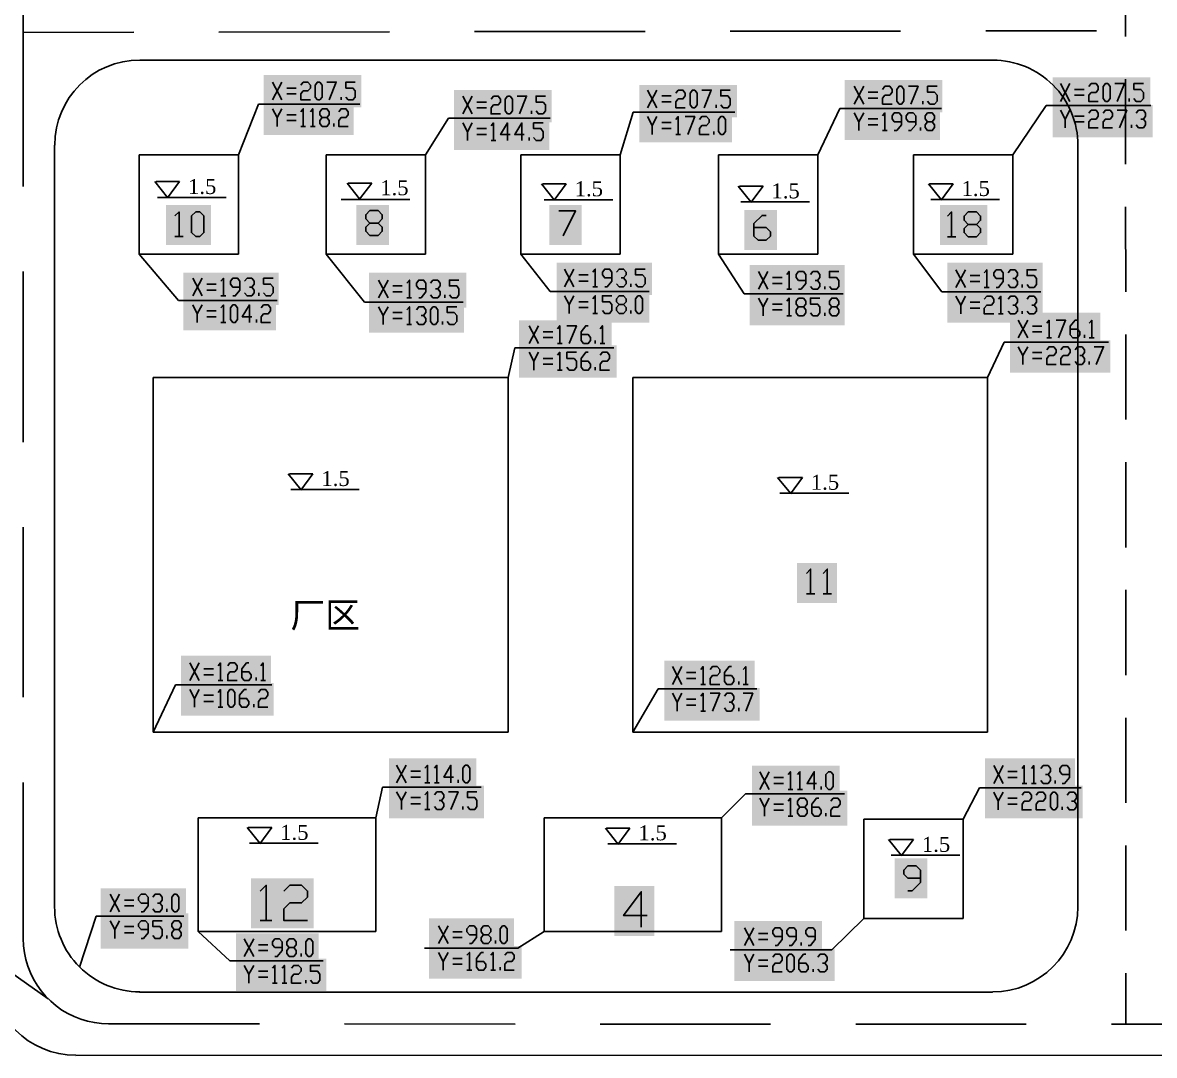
# Model space of a CAD drawing. Header units: inches. Extents: x 0 to 841, y 0 to 594.
# Drawn here: x 87.8 to 247.2, y 80.5 to 226.1 of the extents above; entities that cross this region are included whole.
import ezdxf

# ---------------------------------------------------------------- set-up
doc = ezdxf.new("R2010")
doc.units = ezdxf.units.IN
doc.header["$MEASUREMENT"] = 0
doc.layers.add('PDF_几何图形', color=7, linetype='Continuous')
doc.layers.add('PDF_文字', color=7, linetype='Continuous')
doc.layers.add('PDF_实体填充', color=7, linetype='Continuous', true_color=0xffffff)
doc.styles.add('PDF SimSun', font='')
doc.styles.add('PDF Times New Roman', font='times.ttf')
doc.styles.get('PDF SimSun').set_extended_font_data('SimSun')

msp = doc.modelspace()

# ---------------------------------------------------------------- hatches: boundary and pattern name
at = {"layer": 'PDF_实体填充', "transparency": 33554559}
for points in [[(121.71, 214.14), (135.47, 214.14), (135.47, 218.72), (121.71, 218.72)], [(174.62, 212.72), (188.38, 212.72), (188.38, 217.31), (174.62, 217.31)], [(203.55, 213.43), (217.31, 213.43), (217.31, 218.02), (203.55, 218.02)], [(232.83, 213.78), (246.59, 213.78), (246.59, 218.37), (232.83, 218.37)], [(148.52, 212.02), (162.28, 212.02), (162.28, 216.61), (148.52, 216.61)], [(121.71, 210.26), (134.41, 210.26), (134.41, 214.84), (121.71, 214.84)], [(174.62, 209.2), (187.68, 209.2), (187.68, 213.78), (174.62, 213.78)], [(203.55, 209.55), (216.96, 209.55), (216.96, 214.14), (203.55, 214.14)], [(232.83, 209.9), (246.94, 209.9), (246.94, 214.49), (232.83, 214.49)], [(148.52, 208.14), (161.93, 208.14), (161.93, 212.72), (148.52, 212.72)], [(107.95, 194.73), (114.3, 194.73), (114.3, 200.38), (107.95, 200.38)], [(134.76, 194.73), (139.35, 194.73), (139.35, 200.38), (134.76, 200.38)], [(161.93, 194.73), (166.51, 194.73), (166.51, 200.38), (161.93, 200.38)], [(189.44, 194.03), (194.03, 194.03), (194.03, 199.67), (189.44, 199.67)], [(216.96, 194.73), (223.66, 194.73), (223.66, 200.38), (216.96, 200.38)], [(162.98, 187.68), (176.39, 187.68), (176.39, 192.26), (162.98, 192.26)], [(190.15, 187.32), (203.55, 187.32), (203.55, 191.91), (190.15, 191.91)], [(218.02, 187.68), (231.42, 187.68), (231.42, 192.26), (218.02, 192.26)], [(110.42, 186.27), (123.83, 186.27), (123.83, 190.85), (110.42, 190.85)], [(136.53, 185.91), (150.28, 185.91), (150.28, 190.85), (136.53, 190.85)], [(162.98, 183.8), (176.04, 183.8), (176.04, 188.38), (162.98, 188.38)], [(218.02, 183.8), (231.42, 183.8), (231.42, 188.38), (218.02, 188.38)], [(110.42, 182.74), (123.47, 182.74), (123.47, 187.32), (110.42, 187.32)], [(136.53, 182.39), (149.93, 182.39), (149.93, 186.97), (136.53, 186.97)], [(190.15, 183.44), (203.55, 183.44), (203.55, 188.03), (190.15, 188.03)], [(226.84, 180.27), (239.54, 180.27), (239.54, 185.21), (226.84, 185.21)], [(157.69, 179.56), (170.74, 179.56), (170.74, 184.15), (157.69, 184.15)], [(157.69, 176.04), (171.45, 176.04), (171.45, 180.62), (157.69, 180.62)], [(226.84, 176.74), (240.95, 176.74), (240.95, 181.33), (226.84, 181.33)], [(196.85, 144.29), (202.49, 144.29), (202.49, 149.93), (196.85, 149.93)], [(110.07, 132.29), (122.77, 132.29), (122.77, 136.88), (110.07, 136.88)], [(178.15, 131.59), (190.85, 131.59), (190.85, 136.17), (178.15, 136.17)], [(110.07, 128.41), (123.12, 128.41), (123.12, 133), (110.07, 133)], [(178.15, 127.71), (191.56, 127.71), (191.56, 132.29), (178.15, 132.29)], [(139.35, 117.83), (151.69, 117.83), (151.69, 122.41), (139.35, 122.41)], [(190.5, 116.77), (202.85, 116.77), (202.85, 121.36), (190.5, 121.36)], [(223.31, 117.47), (236.01, 117.47), (236.01, 122.41), (223.31, 122.41)], [(139.35, 113.95), (152.75, 113.95), (152.75, 118.53), (139.35, 118.53)], [(223.31, 113.95), (237.07, 113.95), (237.07, 118.53), (223.31, 118.53)], [(190.5, 112.89), (203.91, 112.89), (203.91, 117.83), (190.5, 117.83)], [(210.61, 102.66), (215.19, 102.66), (215.19, 108.3), (210.61, 108.3)], [(119.94, 98.42), (128.76, 98.42), (128.76, 105.48), (119.94, 105.48)], [(98.78, 99.48), (110.77, 99.48), (110.77, 104.07), (98.78, 104.07)], [(171.1, 97.37), (176.74, 97.37), (176.74, 104.42), (171.1, 104.42)], [(98.78, 95.6), (111.12, 95.6), (111.12, 100.54), (98.78, 100.54)], [(144.99, 94.9), (156.99, 94.9), (156.99, 99.84), (144.99, 99.84)], [(188.03, 94.9), (200.38, 94.9), (200.38, 99.48), (188.03, 99.48)], [(117.83, 93.13), (129.47, 93.13), (129.47, 97.72), (117.83, 97.72)], [(144.99, 91.37), (158.04, 91.37), (158.04, 95.96), (144.99, 95.96)], [(117.83, 89.61), (130.53, 89.61), (130.53, 94.19), (117.83, 94.19)], [(188.03, 91.02), (202.14, 91.02), (202.14, 95.6), (188.03, 95.6)]]:
    msp.add_hatch(color=7, dxfattribs=at).paths.add_polyline_path(points, flags=16)

# ---------------------------------------------------------------- linework, layer by layer
at = {"layer": 'PDF_几何图形'}
for p, q in [((87.8, 246.78), (87.84, 225)), ((243.12, 236.14), (243.12, 224.13)), ((87.84, 225), (87.84, 202.99)), ((139.42, 224.79), (115.42, 224.75)), ((175.43, 224.85), (151.43, 224.81)), ((211.43, 224.9), (187.43, 224.87)), ((239.01, 224.94), (223.44, 224.92)), ((103.42, 224.73), (87.84, 224.71)), ((224.41, 220.79), (104.27, 220.79)), ((122.96, 215.2), (124.29, 217.7)), ((122.96, 217.7), (124.29, 215.2)), ((124.97, 216.85), (126.3, 216.85)), ((204.89, 214.61), (206.23, 217.11)), ((204.89, 217.11), (206.23, 214.61)), ((233.93, 214.99), (235.27, 217.49)), ((233.93, 217.49), (235.27, 214.99)), ((243.12, 218.12), (243.12, 206.12)), ((126.3, 216.03), (124.97, 216.03)), ((132.63, 215.2), (132.63, 215.6)), ((149.75, 213.21), (151.09, 215.73)), ((149.75, 215.73), (151.09, 213.21)), ((175.77, 214.08), (177.1, 216.58)), ((175.77, 216.58), (177.1, 214.08)), ((177.78, 215.75), (179.11, 215.75)), ((206.88, 216.28), (208.22, 216.28)), ((208.22, 215.43), (206.88, 215.43)), ((235.94, 216.66), (237.28, 216.66)), ((237.28, 215.84), (235.94, 215.84)), ((243.61, 214.99), (243.61, 215.41)), ((118.19, 207.45), (120.97, 214.57)), ((120.97, 214.57), (135.28, 214.57)), ((123.63, 212.7), (124.29, 213.95)), ((151.74, 214.88), (153.08, 214.88)), ((153.08, 214.06), (151.74, 214.06)), ((159.43, 213.21), (159.43, 213.64)), ((179.11, 214.91), (177.78, 214.91)), ((185.44, 214.08), (185.44, 214.5)), ((199.79, 207.45), (202.88, 213.97)), ((202.88, 213.97), (217.21, 213.97)), ((214.55, 214.61), (214.55, 215.03)), ((227.25, 207.45), (231.94, 214.38)), ((231.94, 214.38), (246.66, 214.38)), ((234.61, 212.49), (235.27, 213.74)), ((124.97, 213.11), (126.3, 213.11)), ((126.3, 212.28), (124.97, 212.28)), ((144.53, 207.45), (147.74, 212.6)), ((147.74, 212.6), (162.07, 212.6)), ((171.94, 207.45), (173.78, 213.47)), ((173.78, 213.47), (188.09, 213.47)), ((176.45, 211.58), (177.1, 212.83)), ((205.55, 212.11), (206.23, 213.36)), ((206.88, 212.53), (208.22, 212.53)), ((235.94, 212.92), (237.28, 212.92)), ((237.28, 212.09), (235.94, 212.09)), ((126.96, 211.46), (127.61, 211.46)), ((128.29, 211.46), (128.95, 211.46)), ((131.61, 211.46), (131.61, 211.86)), ((150.41, 210.71), (151.09, 211.96)), ((151.74, 211.14), (153.08, 211.14)), ((177.78, 212.01), (179.11, 212.01)), ((179.11, 211.16), (177.78, 211.16)), ((185.1, 210.33), (185.1, 210.76)), ((208.22, 211.69), (206.88, 211.69)), ((208.89, 210.86), (209.55, 210.86)), ((214.23, 210.86), (214.23, 211.29)), ((243.95, 211.24), (243.95, 211.67)), ((153.08, 210.31), (151.74, 210.31)), ((153.75, 209.47), (154.41, 209.47)), ((159.09, 209.47), (159.09, 209.89)), ((179.77, 210.33), (180.45, 210.33)), ((92.27, 208.81), (92.24, 101.47)), ((104.18, 193.46), (104.18, 207.45)), ((104.18, 207.45), (118.19, 207.45)), ((118.19, 207.45), (118.19, 193.46)), ((130.53, 193.46), (130.53, 207.45)), ((130.53, 207.45), (144.53, 207.45)), ((144.53, 207.45), (144.53, 193.46)), ((157.95, 193.46), (157.95, 207.45)), ((157.95, 207.45), (171.94, 207.45)), ((171.94, 207.45), (171.94, 193.46)), ((185.78, 193.46), (185.78, 207.45)), ((185.78, 207.45), (199.79, 207.45)), ((199.79, 207.45), (199.79, 193.46)), ((213.25, 193.46), (213.25, 207.45)), ((213.25, 207.45), (227.25, 207.45)), ((227.25, 207.45), (227.25, 193.46)), ((236.41, 208.79), (236.39, 101.47)), ((106.4, 203.67), (108.18, 201.46)), ((106.57, 203.67), (109.88, 203.67)), ((109.88, 203.67), (108.18, 201.38)), ((133.46, 203.48), (135.23, 201.27)), ((133.63, 203.48), (136.95, 203.48)), ((136.95, 203.48), (135.23, 201.19)), ((160.87, 203.35), (162.64, 201.13)), ((161.04, 203.35), (164.34, 203.35)), ((164.34, 203.35), (162.64, 201.04)), ((188.57, 203.03), (190.35, 200.83)), ((188.74, 203.03), (192.05, 203.03)), ((192.05, 203.03), (190.35, 200.74)), ((215.35, 203.37), (217.13, 201.17)), ((215.52, 203.37), (218.82, 203.37)), ((218.82, 203.37), (217.13, 201.08)), ((106.74, 201.46), (116.42, 201.46)), ((132.63, 201.15), (142.32, 201.15)), ((161.21, 201.13), (170.88, 201.13)), ((215.69, 201.17), (225.36, 201.17)), ((188.91, 200.83), (198.59, 200.83)), ((243.12, 200.13), (243.14, 188.13)), ((109.22, 195.92), (110.38, 195.92)), ((218.02, 195.9), (219.2, 195.9)), ((118.19, 193.46), (104.18, 193.46)), ((104.18, 193.46), (109.71, 186.94)), ((144.53, 193.46), (130.53, 193.46)), ((130.53, 193.46), (135.91, 186.67)), ((171.94, 193.46), (157.95, 193.46)), ((157.95, 193.46), (162.09, 188.21)), ((199.79, 193.46), (185.78, 193.46)), ((185.78, 193.46), (189.4, 187.88)), ((227.25, 193.46), (213.25, 193.46)), ((213.25, 193.46), (217.23, 188.13)), ((164.08, 188.85), (165.42, 191.35)), ((164.08, 191.35), (165.42, 188.85)), ((87.84, 190.99), (87.84, 166.98)), ((111.72, 187.56), (113.05, 190.06)), ((111.72, 190.06), (113.05, 187.56)), ((137.9, 187.3), (139.23, 189.8)), ((137.9, 189.8), (139.23, 187.3)), ((166.09, 190.52), (167.43, 190.52)), ((191.41, 188.51), (192.74, 191.01)), ((191.41, 191.01), (192.74, 188.51)), ((193.4, 190.16), (194.73, 190.16)), ((219.22, 188.76), (220.56, 191.26)), ((219.22, 191.26), (220.56, 188.76)), ((221.23, 190.44), (222.57, 190.44)), ((113.71, 189.23), (115.04, 189.23)), ((115.04, 188.38), (113.71, 188.38)), ((139.89, 188.98), (141.22, 188.98)), ((141.22, 188.13), (139.89, 188.13)), ((162.09, 188.21), (176.02, 188.21)), ((167.43, 189.67), (166.09, 189.67)), ((168.08, 188.85), (168.76, 188.85)), ((173.42, 188.85), (173.42, 189.27)), ((194.73, 189.34), (193.4, 189.34)), ((195.41, 188.51), (196.07, 188.51)), ((200.74, 188.51), (200.74, 188.91)), ((217.23, 188.13), (231.16, 188.13)), ((222.57, 189.59), (221.23, 189.59)), ((223.22, 188.76), (223.9, 188.76)), ((228.56, 188.76), (228.56, 189.19)), ((109.71, 186.94), (123.63, 186.94)), ((115.7, 187.56), (116.37, 187.56)), ((121.03, 187.56), (121.03, 187.98)), ((135.91, 186.67), (149.82, 186.67)), ((141.9, 187.3), (142.56, 187.3)), ((147.24, 187.3), (147.24, 187.73)), ((164.76, 186.35), (165.42, 187.6)), ((166.09, 186.75), (167.43, 186.75)), ((189.4, 187.88), (203.33, 187.88)), ((192.07, 186.01), (192.74, 187.26)), ((219.9, 186.27), (220.56, 187.52)), ((221.23, 186.67), (222.57, 186.67)), ((112.37, 185.06), (113.05, 186.31)), ((113.71, 185.48), (115.04, 185.48)), ((138.56, 184.81), (139.23, 186.05)), ((139.89, 185.21), (141.22, 185.21)), ((167.43, 185.93), (166.09, 185.93)), ((168.08, 185.1), (168.76, 185.1)), ((173.42, 185.1), (173.42, 185.5)), ((193.4, 186.41), (194.73, 186.41)), ((194.73, 185.59), (193.4, 185.59)), ((200.74, 184.76), (200.74, 185.17)), ((222.57, 185.84), (221.23, 185.84)), ((225.23, 185.02), (225.89, 185.02)), ((228.56, 185.02), (228.56, 185.42)), ((115.04, 184.64), (113.71, 184.64)), ((115.7, 183.81), (116.37, 183.81)), ((120.71, 183.81), (120.71, 184.23)), ((141.22, 184.38), (139.89, 184.38)), ((141.9, 183.56), (142.56, 183.56)), ((146.9, 183.56), (146.9, 183.96)), ((159.09, 180.87), (160.42, 183.37)), ((159.09, 183.37), (160.42, 180.87)), ((195.41, 184.76), (196.07, 184.76)), ((228.01, 181.65), (229.34, 184.15)), ((228.01, 184.15), (229.34, 181.65)), ((230, 183.32), (231.33, 183.32)), ((161.1, 182.52), (162.43, 182.52)), ((231.33, 182.5), (230, 182.5)), ((237.34, 181.65), (237.34, 182.08)), ((243.14, 182.14), (243.14, 170.14)), ((156.15, 176.09), (157.1, 180.23)), ((157.1, 180.23), (171.03, 180.23)), ((162.43, 181.69), (161.1, 181.69)), ((163.09, 180.87), (163.77, 180.87)), ((168.42, 180.87), (168.42, 181.27)), ((169.1, 180.87), (169.76, 180.87)), ((223.69, 176.09), (226, 181.04)), ((226, 181.04), (240.71, 181.04)), ((228.66, 179.15), (229.34, 180.4)), ((232.01, 181.65), (232.66, 181.65)), ((238, 181.65), (238.68, 181.65)), ((159.77, 178.35), (160.42, 179.62)), ((161.1, 178.77), (162.43, 178.77)), ((230, 179.58), (231.33, 179.58)), ((231.33, 178.73), (230, 178.73)), ((162.43, 177.95), (161.1, 177.95)), ((163.09, 177.1), (163.77, 177.1)), ((168.42, 177.1), (168.42, 177.52)), ((238, 177.91), (238, 178.33)), ((106.15, 126.09), (106.15, 176.09)), ((106.15, 176.09), (156.15, 176.09)), ((156.15, 176.09), (156.15, 126.09)), ((173.69, 126.09), (173.69, 176.09)), ((173.69, 176.09), (223.69, 176.09)), ((223.69, 176.09), (223.69, 126.09)), ((243.14, 164.13), (243.14, 152.12)), ((125.18, 162.5), (126.96, 160.3)), ((125.35, 162.5), (128.65, 162.5)), ((128.65, 162.5), (126.96, 160.21)), ((194.1, 161.97), (195.9, 159.77)), ((194.27, 161.97), (197.59, 161.97)), ((197.59, 161.97), (195.9, 159.68)), ((125.52, 160.3), (135.19, 160.3)), ((194.44, 159.77), (204.13, 159.77)), ((87.84, 155), (87.84, 131)), ((198.18, 145.56), (199.35, 145.56)), ((200.51, 145.56), (201.68, 145.56)), ((243.14, 146.13), (243.14, 134.13)), ((111.32, 133.35), (112.65, 135.85)), ((111.32, 135.85), (112.65, 133.35)), ((113.31, 135.02), (114.64, 135.02)), ((114.64, 134.18), (113.31, 134.18)), ((179.28, 132.82), (180.62, 135.32)), ((179.28, 135.32), (180.62, 132.82)), ((181.27, 134.49), (182.6, 134.49)), ((106.15, 126.09), (109.3, 132.74)), ((109.3, 132.74), (122.85, 132.74)), ((115.32, 133.35), (115.97, 133.35)), ((120.65, 133.35), (120.65, 133.77)), ((121.31, 133.35), (121.98, 133.35)), ((182.6, 133.67), (181.27, 133.67)), ((183.28, 132.82), (183.94, 132.82)), ((188.62, 132.82), (188.62, 133.24)), ((189.27, 132.82), (189.95, 132.82)), ((111.97, 130.85), (112.65, 132.1)), ((113.31, 131.28), (114.64, 131.28)), ((173.69, 126.09), (177.27, 132.21)), ((177.27, 132.21), (191.2, 132.21)), ((179.94, 130.32), (180.62, 131.57)), ((181.27, 130.75), (182.6, 130.75)), ((114.64, 130.43), (113.31, 130.43)), ((115.32, 129.6), (115.97, 129.6)), ((120.31, 129.6), (120.31, 130.03)), ((182.6, 129.9), (181.27, 129.9)), ((188.62, 129.07), (188.62, 129.5)), ((183.28, 129.07), (183.94, 129.07)), ((243.14, 128.12), (243.14, 116.14)), ((156.15, 126.09), (106.15, 126.09)), ((223.69, 126.09), (173.69, 126.09)), ((140.44, 118.94), (141.77, 121.43)), ((140.44, 121.43), (141.77, 118.94)), ((224.54, 118.87), (225.87, 121.37)), ((224.54, 121.37), (225.87, 118.87)), ((142.45, 120.61), (143.79, 120.61)), ((143.79, 119.76), (142.45, 119.76)), ((191.58, 118.03), (192.91, 120.52)), ((191.58, 120.52), (192.91, 118.03)), ((193.59, 119.68), (194.92, 119.68)), ((226.53, 120.54), (227.86, 120.54)), ((227.86, 119.7), (226.53, 119.7)), ((87.86, 119), (87.86, 96.99)), ((137.5, 114.02), (138.45, 118.32)), ((138.45, 118.32), (152.36, 118.32)), ((144.44, 118.94), (145.1, 118.94)), ((145.77, 118.94), (146.43, 118.94)), ((149.1, 118.94), (149.1, 119.36)), ((194.92, 118.85), (193.59, 118.85)), ((195.58, 118.03), (196.26, 118.03)), ((196.91, 118.03), (197.59, 118.03)), ((200.26, 118.03), (200.26, 118.43)), ((220.26, 113.83), (222.53, 118.26)), ((222.53, 118.26), (236.85, 118.26)), ((228.54, 118.87), (229.19, 118.87)), ((229.87, 118.87), (230.53, 118.87)), ((233.19, 118.87), (233.19, 119.3)), ((141.12, 116.44), (141.77, 117.69)), ((142.45, 116.86), (143.79, 116.86)), ((186.2, 114.02), (189.59, 117.39)), ((189.59, 117.39), (203.52, 117.39)), ((192.26, 115.53), (192.91, 116.78)), ((225.19, 116.37), (225.87, 117.62)), ((226.53, 116.8), (227.86, 116.8)), ((143.79, 116.01), (142.45, 116.01)), ((144.44, 115.19), (145.1, 115.19)), ((149.78, 115.19), (149.78, 115.61)), ((193.59, 115.93), (194.92, 115.93)), ((194.92, 115.1), (193.59, 115.1)), ((227.86, 115.95), (226.53, 115.95)), ((234.19, 115.13), (234.19, 115.55)), ((112.5, 98.02), (112.5, 114.02)), ((112.5, 114.02), (137.5, 114.02)), ((137.5, 114.02), (137.5, 98.02)), ((161.21, 98.02), (161.21, 114.02)), ((161.21, 114.02), (186.2, 114.02)), ((186.2, 114.02), (186.2, 98.02)), ((195.58, 114.26), (196.26, 114.26)), ((200.91, 114.26), (200.91, 114.68)), ((206.25, 99.84), (206.25, 113.83)), ((206.25, 113.83), (220.26, 113.83)), ((220.26, 113.83), (220.26, 99.84)), ((119.38, 112.65), (121.16, 110.43)), ((119.55, 112.65), (122.85, 112.65)), ((122.85, 112.65), (121.16, 110.34)), ((169.84, 112.56), (171.62, 110.36)), ((170.01, 112.56), (173.31, 112.56)), ((173.31, 112.56), (171.62, 110.28)), ((119.72, 110.43), (129.39, 110.43)), ((170.18, 110.36), (179.85, 110.36)), ((209.74, 110.96), (211.52, 108.75)), ((209.91, 110.96), (213.23, 110.96)), ((213.23, 110.96), (211.52, 108.67)), ((243.14, 110.13), (243.14, 98.13)), ((210.08, 108.75), (219.77, 108.75)), ((100.1, 100.75), (101.43, 103.25)), ((100.1, 103.25), (101.43, 100.75)), ((102.11, 102.43), (103.44, 102.43)), ((103.44, 101.6), (102.11, 101.6)), ((108.1, 100.75), (108.1, 101.18)), ((95.76, 92.99), (98.11, 100.14)), ((98.11, 100.14), (110.47, 100.14)), ((100.77, 98.26), (101.43, 99.5)), ((121.24, 99.53), (122.89, 99.53)), ((206.25, 99.84), (201.74, 95.42)), ((220.26, 99.84), (206.25, 99.84)), ((91.38, 88.5), (78, 97.94)), ((102.11, 98.68), (103.44, 98.68)), ((103.44, 97.83), (102.11, 97.83)), ((108.1, 97.01), (108.1, 97.43)), ((137.5, 98.02), (112.5, 98.02)), ((112.5, 98.02), (116.97, 93.85)), ((146.35, 96.29), (147.68, 98.81)), ((146.35, 98.81), (147.68, 96.29)), ((148.36, 97.96), (149.69, 97.96)), ((161.21, 98.02), (157.5, 95.67)), ((186.2, 98.02), (161.21, 98.02)), ((189.42, 96.03), (190.75, 98.53)), ((189.42, 98.53), (190.75, 96.03)), ((191.41, 97.71), (192.74, 97.71)), ((118.98, 94.47), (120.31, 96.96)), ((118.98, 96.96), (120.31, 94.47)), ((120.97, 96.14), (122.3, 96.14)), ((157.5, 95.67), (144.36, 95.67)), ((149.69, 97.13), (148.36, 97.13)), ((154.35, 96.29), (154.35, 96.71)), ((192.74, 96.88), (191.41, 96.88)), ((197.42, 96.03), (197.42, 96.46)), ((122.3, 95.31), (120.97, 95.31)), ((126.98, 94.47), (126.98, 94.89)), ((147.02, 93.79), (147.68, 95.04)), ((148.36, 94.21), (149.69, 94.21)), ((201.74, 95.42), (187.41, 95.42)), ((190.08, 93.54), (190.75, 94.78)), ((116.97, 93.85), (130.11, 93.85)), ((119.63, 91.97), (120.31, 93.22)), ((149.69, 93.39), (148.36, 93.39)), ((150.35, 92.54), (151.02, 92.54)), ((153.69, 92.54), (154.35, 92.54)), ((155.02, 92.54), (155.02, 92.96)), ((191.41, 93.96), (192.74, 93.96)), ((192.74, 93.13), (191.41, 93.13)), ((199.09, 92.29), (199.09, 92.71)), ((120.97, 92.39), (122.3, 92.39)), ((122.3, 91.55), (120.97, 91.55)), ((127.64, 90.72), (127.64, 91.14)), ((243.14, 92.14), (243.14, 84.96)), ((224.39, 89.47), (104.25, 89.47)), ((122.98, 90.72), (123.63, 90.72)), ((124.31, 90.72), (124.97, 90.72)), ((121.12, 84.98), (99.86, 84.98)), ((157.12, 84.96), (133.12, 84.98)), ((193.1, 84.96), (169.12, 84.96)), ((229.11, 84.96), (205.1, 84.96)), ((262.36, 84.94), (241.11, 84.96)), ((406.46, 80.56), (95.25, 80.54))]:
    msp.add_line(p, q, dxfattribs=at)
for points in [[(126.96, 217.28), (127.3, 217.7), (127.95, 217.7), (128.29, 217.28), (128.29, 216.85), (127.95, 216.45), (127.3, 216.45), (126.96, 216.03), (126.96, 215.2), (128.29, 215.2)], [(130.62, 217.7), (131.95, 217.7), (130.96, 215.2)], [(133.29, 215.6), (133.63, 215.2), (134.28, 215.2), (134.62, 215.6), (134.62, 216.45), (134.28, 216.85), (133.29, 216.85), (133.29, 217.7), (134.62, 217.7)], [(208.89, 216.68), (209.21, 217.11), (209.89, 217.11), (210.23, 216.68), (210.23, 216.28), (209.89, 215.86), (209.21, 215.86), (208.89, 215.43), (208.89, 214.61), (210.23, 214.61)], [(212.56, 217.11), (213.89, 217.11), (212.89, 214.61)], [(215.22, 215.03), (215.56, 214.61), (216.22, 214.61), (216.56, 215.03), (216.56, 215.86), (216.22, 216.28), (215.22, 216.28), (215.22, 217.11), (216.56, 217.11)], [(237.93, 217.09), (238.27, 217.49), (238.95, 217.49), (239.27, 217.09), (239.27, 216.66), (238.95, 216.24), (238.27, 216.24), (237.93, 215.84), (237.93, 214.99), (239.27, 214.99)], [(241.62, 217.49), (242.95, 217.49), (241.94, 214.99)], [(244.28, 215.41), (244.6, 214.99), (245.28, 214.99), (245.62, 215.41), (245.62, 216.24), (245.28, 216.66), (244.28, 216.66), (244.28, 217.49), (245.62, 217.49)], [(153.75, 215.31), (154.09, 215.73), (154.75, 215.73), (155.09, 215.31), (155.09, 214.88), (154.75, 214.48), (154.09, 214.48), (153.75, 214.06), (153.75, 213.21), (155.09, 213.21)], [(157.42, 215.73), (158.75, 215.73), (157.76, 213.21)], [(160.08, 213.64), (160.42, 213.21), (161.08, 213.21), (161.42, 213.64), (161.42, 214.48), (161.08, 214.88), (160.08, 214.88), (160.08, 215.73), (161.42, 215.73)], [(179.77, 216.15), (180.11, 216.58), (180.76, 216.58), (181.1, 216.15), (181.1, 215.75), (180.76, 215.33), (180.11, 215.33), (179.77, 214.91), (179.77, 214.08), (181.1, 214.08)], [(183.43, 216.58), (184.76, 216.58), (183.77, 214.08)], [(186.1, 214.5), (186.44, 214.08), (187.11, 214.08), (187.43, 214.5), (187.43, 215.33), (187.11, 215.75), (186.1, 215.75), (186.1, 216.58), (187.43, 216.58)], [(122.96, 213.95), (123.63, 212.7), (123.63, 211.46)], [(126.96, 213.53), (127.3, 213.95), (127.3, 211.46)], [(128.29, 213.53), (128.63, 213.95), (128.63, 211.46)], [(129.96, 211.46), (129.62, 211.86), (129.62, 212.28), (129.96, 212.7), (130.62, 212.7), (130.96, 213.11), (130.96, 213.53), (130.62, 213.95), (129.96, 213.95), (129.62, 213.53), (129.62, 213.11), (129.96, 212.7)], [(132.29, 213.53), (132.63, 213.95), (133.29, 213.95), (133.63, 213.53), (133.63, 213.11), (133.29, 212.7), (132.63, 212.7), (132.29, 212.28), (132.29, 211.46), (133.63, 211.46)], [(233.93, 213.74), (234.61, 212.49), (234.61, 211.24)], [(237.93, 213.34), (238.27, 213.74), (238.95, 213.74), (239.27, 213.34), (239.27, 212.92), (238.95, 212.49), (238.27, 212.49), (237.93, 212.09), (237.93, 211.24), (239.27, 211.24)], [(239.95, 213.34), (240.28, 213.74), (240.94, 213.74), (241.28, 213.34), (241.28, 212.92), (240.94, 212.49), (240.28, 212.49), (239.95, 212.09), (239.95, 211.24), (241.28, 211.24)], [(241.94, 213.74), (243.27, 213.74), (242.27, 211.24)], [(244.6, 213.34), (244.94, 213.74), (245.62, 213.74), (245.94, 213.34), (245.94, 212.92), (245.62, 212.49), (245.28, 212.49)], [(130.62, 212.7), (130.96, 212.28), (130.96, 211.86), (130.62, 211.46), (129.96, 211.46)], [(175.77, 212.83), (176.45, 211.58), (176.45, 210.33)], [(179.77, 212.41), (180.11, 212.83), (180.11, 210.33)], [(181.1, 212.83), (182.44, 212.83), (181.44, 210.33)], [(183.11, 212.41), (183.43, 212.83), (184.11, 212.83), (184.45, 212.41), (184.45, 212.01), (184.11, 211.58), (183.43, 211.58), (183.11, 211.16), (183.11, 210.33), (184.45, 210.33)], [(204.89, 213.36), (205.55, 212.11), (205.55, 210.86)], [(208.89, 212.94), (209.21, 213.36), (209.21, 210.86)], [(210.54, 210.86), (210.88, 210.86), (211.56, 211.69), (211.56, 212.94), (211.22, 213.36), (210.54, 213.36), (210.23, 212.94), (210.23, 212.53), (210.54, 212.11), (211.56, 212.11)], [(212.56, 210.86), (212.89, 210.86), (213.55, 211.69), (213.55, 212.94), (213.21, 213.36), (212.56, 213.36), (212.22, 212.94), (212.22, 212.53), (212.56, 212.11), (213.55, 212.11)], [(215.22, 210.86), (214.88, 211.29), (214.88, 211.69), (215.22, 212.11), (215.88, 212.11), (216.22, 212.53), (216.22, 212.94), (215.88, 213.36), (215.22, 213.36), (214.88, 212.94), (214.88, 212.53), (215.22, 212.11)], [(215.88, 212.11), (216.22, 211.69), (216.22, 211.29), (215.88, 210.86), (215.22, 210.86)], [(245.62, 212.49), (245.94, 212.09), (245.94, 211.67), (245.62, 211.24), (244.94, 211.24), (244.6, 211.67)], [(149.75, 211.96), (150.41, 210.71), (150.41, 209.47)], [(153.75, 211.56), (154.09, 211.96), (154.09, 209.47)], [(156.42, 210.31), (155.09, 210.31), (156.08, 211.96), (156.08, 209.47)], [(158.41, 210.31), (157.08, 210.31), (158.09, 211.96), (158.09, 209.47)], [(159.74, 209.89), (160.08, 209.47), (160.76, 209.47), (161.08, 209.89), (161.08, 210.71), (160.76, 211.14), (159.74, 211.14), (159.74, 211.96), (161.08, 211.96)], [(109.22, 198.84), (109.81, 199.41), (109.81, 195.92)], [(136.69, 196.09), (136.1, 196.68), (136.1, 197.27), (136.69, 197.84), (137.86, 197.84), (138.43, 198.44), (138.43, 199.01), (137.86, 199.6), (136.69, 199.6), (136.1, 199.01), (136.1, 198.44), (136.69, 197.84)], [(163.3, 199.54), (165.65, 199.54), (163.89, 196.02)], [(218.02, 198.82), (218.61, 199.41), (218.61, 195.9)], [(220.94, 195.9), (220.37, 196.49), (220.37, 197.06), (220.94, 197.65), (222.1, 197.65), (222.69, 198.23), (222.69, 198.82), (222.1, 199.41), (220.94, 199.41), (220.37, 198.82), (220.37, 198.23), (220.94, 197.65)], [(137.86, 197.84), (138.43, 197.27), (138.43, 196.68), (137.86, 196.09), (136.69, 196.09)], [(190.75, 197.19), (192.51, 197.19), (193.08, 196.6), (193.08, 196), (192.51, 195.43), (191.35, 195.43), (190.75, 196), (190.75, 197.76), (191.92, 198.92), (192.51, 198.92)], [(222.1, 197.65), (222.69, 197.06), (222.69, 196.49), (222.1, 195.9), (220.94, 195.9)], [(168.08, 190.92), (168.42, 191.35), (168.42, 188.85)], [(169.76, 188.85), (170.1, 188.85), (170.75, 189.67), (170.75, 190.92), (170.43, 191.35), (169.76, 191.35), (169.42, 190.92), (169.42, 190.52), (169.76, 190.1), (170.75, 190.1)], [(171.43, 190.92), (171.77, 191.35), (172.42, 191.35), (172.76, 190.92), (172.76, 190.52), (172.42, 190.1), (172.09, 190.1)], [(174.1, 189.27), (174.43, 188.85), (175.09, 188.85), (175.43, 189.27), (175.43, 190.1), (175.09, 190.52), (174.1, 190.52), (174.1, 191.35), (175.43, 191.35)], [(115.7, 189.63), (116.04, 190.06), (116.04, 187.56)], [(117.37, 187.56), (117.71, 187.56), (118.36, 188.38), (118.36, 189.63), (118.05, 190.06), (117.37, 190.06), (117.03, 189.63), (117.03, 189.23), (117.37, 188.81), (118.36, 188.81)], [(119.04, 189.63), (119.38, 190.06), (120.04, 190.06), (120.37, 189.63), (120.37, 189.23), (120.04, 188.81), (119.7, 188.81)], [(121.71, 187.98), (122.05, 187.56), (122.7, 187.56), (123.04, 187.98), (123.04, 188.81), (122.7, 189.23), (121.71, 189.23), (121.71, 190.06), (123.04, 190.06)], [(141.9, 189.38), (142.24, 189.8), (142.24, 187.3)], [(143.57, 187.3), (143.89, 187.3), (144.57, 188.13), (144.57, 189.38), (144.23, 189.8), (143.57, 189.8), (143.23, 189.38), (143.23, 188.98), (143.57, 188.55), (144.57, 188.55)], [(145.22, 189.38), (145.56, 189.8), (146.24, 189.8), (146.56, 189.38), (146.56, 188.98), (146.24, 188.55), (145.9, 188.55)], [(147.89, 187.73), (148.23, 187.3), (148.91, 187.3), (149.22, 187.73), (149.22, 188.55), (148.91, 188.98), (147.89, 188.98), (147.89, 189.8), (149.22, 189.8)], [(172.42, 190.1), (172.76, 189.67), (172.76, 189.27), (172.42, 188.85), (171.77, 188.85), (171.43, 189.27)], [(195.41, 190.58), (195.73, 191.01), (195.73, 188.51)], [(197.06, 188.51), (197.4, 188.51), (198.08, 189.34), (198.08, 190.58), (197.74, 191.01), (197.06, 191.01), (196.74, 190.58), (196.74, 190.16), (197.06, 189.76), (198.08, 189.76)], [(198.73, 190.58), (199.07, 191.01), (199.73, 191.01), (200.07, 190.58), (200.07, 190.16), (199.73, 189.76), (199.41, 189.76)], [(199.73, 189.76), (200.07, 189.34), (200.07, 188.91), (199.73, 188.51), (199.07, 188.51), (198.73, 188.91)], [(201.4, 188.91), (201.74, 188.51), (202.4, 188.51), (202.73, 188.91), (202.73, 189.76), (202.4, 190.16), (201.4, 190.16), (201.4, 191.01), (202.73, 191.01)], [(223.22, 190.84), (223.56, 191.26), (223.56, 188.76)], [(224.9, 188.76), (225.23, 188.76), (225.89, 189.59), (225.89, 190.84), (225.55, 191.26), (224.9, 191.26), (224.56, 190.84), (224.56, 190.44), (224.9, 190.01), (225.89, 190.01)], [(226.57, 190.84), (226.89, 191.26), (227.56, 191.26), (227.9, 190.84), (227.9, 190.44), (227.56, 190.01), (227.22, 190.01)], [(227.56, 190.01), (227.9, 189.59), (227.9, 189.19), (227.56, 188.76), (226.89, 188.76), (226.57, 189.19)], [(229.24, 189.19), (229.55, 188.76), (230.23, 188.76), (230.57, 189.19), (230.57, 190.01), (230.23, 190.44), (229.24, 190.44), (229.24, 191.26), (230.57, 191.26)], [(120.04, 188.81), (120.37, 188.38), (120.37, 187.98), (120.04, 187.56), (119.38, 187.56), (119.04, 187.98)], [(146.24, 188.55), (146.56, 188.13), (146.56, 187.73), (146.24, 187.3), (145.56, 187.3), (145.22, 187.73)], [(164.08, 187.6), (164.76, 186.35), (164.76, 185.1)], [(168.08, 187.18), (168.42, 187.6), (168.42, 185.1)], [(169.42, 185.5), (169.76, 185.1), (170.43, 185.1), (170.75, 185.5), (170.75, 186.35), (170.43, 186.75), (169.42, 186.75), (169.42, 187.6), (170.75, 187.6)], [(171.77, 185.1), (171.43, 185.5), (171.43, 185.93), (171.77, 186.35), (172.42, 186.35), (172.76, 186.75), (172.76, 187.18), (172.42, 187.6), (171.77, 187.6), (171.43, 187.18), (171.43, 186.75), (171.77, 186.35)], [(191.41, 187.26), (192.07, 186.01), (192.07, 184.76)], [(195.41, 186.84), (195.73, 187.26), (195.73, 184.76)], [(197.06, 184.76), (196.74, 185.17), (196.74, 185.59), (197.06, 186.01), (197.74, 186.01), (198.08, 186.41), (198.08, 186.84), (197.74, 187.26), (197.06, 187.26), (196.74, 186.84), (196.74, 186.41), (197.06, 186.01)], [(198.73, 185.17), (199.07, 184.76), (199.73, 184.76), (200.07, 185.17), (200.07, 186.01), (199.73, 186.41), (198.73, 186.41), (198.73, 187.26), (200.07, 187.26)], [(201.74, 184.76), (201.4, 185.17), (201.4, 185.59), (201.74, 186.01), (202.4, 186.01), (202.73, 186.41), (202.73, 186.84), (202.4, 187.26), (201.74, 187.26), (201.4, 186.84), (201.4, 186.41), (201.74, 186.01)], [(219.22, 187.52), (219.9, 186.27), (219.9, 185.02)], [(223.22, 187.09), (223.56, 187.52), (224.22, 187.52), (224.56, 187.09), (224.56, 186.67), (224.22, 186.27), (223.56, 186.27), (223.22, 185.84), (223.22, 185.02), (224.56, 185.02)], [(225.23, 187.09), (225.55, 187.52), (225.55, 185.02)], [(226.57, 187.09), (226.89, 187.52), (227.56, 187.52), (227.9, 187.09), (227.9, 186.67), (227.56, 186.27), (227.22, 186.27)], [(229.24, 187.09), (229.55, 187.52), (230.23, 187.52), (230.57, 187.09), (230.57, 186.67), (230.23, 186.27), (229.89, 186.27)], [(111.72, 186.31), (112.37, 185.06), (112.37, 183.81)], [(115.7, 185.89), (116.04, 186.31), (116.04, 183.81)], [(120.04, 184.64), (118.7, 184.64), (119.7, 186.31), (119.7, 183.81)], [(121.37, 185.89), (121.71, 186.31), (122.36, 186.31), (122.7, 185.89), (122.7, 185.48), (122.36, 185.06), (121.71, 185.06), (121.37, 184.64), (121.37, 183.81), (122.7, 183.81)], [(137.9, 186.05), (138.56, 184.81), (138.56, 183.56)], [(141.9, 185.63), (142.24, 186.05), (142.24, 183.56)], [(143.23, 185.63), (143.57, 186.05), (144.23, 186.05), (144.57, 185.63), (144.57, 185.21), (144.23, 184.81), (143.89, 184.81)], [(147.57, 183.96), (147.89, 183.56), (148.57, 183.56), (148.91, 183.96), (148.91, 184.81), (148.57, 185.21), (147.57, 185.21), (147.57, 186.05), (148.91, 186.05)], [(172.42, 186.35), (172.76, 185.93), (172.76, 185.5), (172.42, 185.1), (171.77, 185.1)], [(197.74, 186.01), (198.08, 185.59), (198.08, 185.17), (197.74, 184.76), (197.06, 184.76)], [(202.4, 186.01), (202.73, 185.59), (202.73, 185.17), (202.4, 184.76), (201.74, 184.76)], [(227.56, 186.27), (227.9, 185.84), (227.9, 185.42), (227.56, 185.02), (226.89, 185.02), (226.57, 185.42)], [(230.23, 186.27), (230.57, 185.84), (230.57, 185.42), (230.23, 185.02), (229.55, 185.02), (229.24, 185.42)], [(144.23, 184.81), (144.57, 184.38), (144.57, 183.96), (144.23, 183.56), (143.57, 183.56), (143.23, 183.96)], [(163.09, 182.94), (163.43, 183.37), (163.43, 180.87)], [(164.42, 183.37), (165.76, 183.37), (164.76, 180.87)], [(166.43, 182.12), (167.43, 182.12), (167.77, 181.69), (167.77, 181.27), (167.43, 180.87), (166.77, 180.87), (166.43, 181.27), (166.43, 182.52), (167.09, 183.37), (167.43, 183.37)], [(169.1, 182.94), (169.44, 183.37), (169.44, 180.87)], [(232.01, 183.75), (232.33, 184.15), (232.33, 181.65)], [(233.34, 184.15), (234.67, 184.15), (233.66, 181.65)], [(235.33, 182.9), (236.33, 182.9), (236.66, 182.5), (236.66, 182.08), (236.33, 181.65), (235.67, 181.65), (235.33, 182.08), (235.33, 183.32), (236.01, 184.15), (236.33, 184.15)], [(238, 183.75), (238.34, 184.15), (238.34, 181.65)], [(228.01, 180.4), (228.66, 179.15), (228.66, 177.91)], [(232.01, 179.98), (232.33, 180.4), (233, 180.4), (233.34, 179.98), (233.34, 179.58), (233, 179.15), (232.33, 179.15), (232.01, 178.73), (232.01, 177.91), (233.34, 177.91)], [(234, 179.98), (234.34, 180.4), (234.99, 180.4), (235.33, 179.98), (235.33, 179.58), (234.99, 179.15), (234.34, 179.15), (234, 178.73), (234, 177.91), (235.33, 177.91)], [(236.01, 179.98), (236.33, 180.4), (237, 180.4), (237.34, 179.98), (237.34, 179.58), (237, 179.15), (236.66, 179.15)], [(238.68, 180.4), (240.01, 180.4), (238.99, 177.91)], [(159.09, 179.62), (159.77, 178.35), (159.77, 177.1)], [(163.09, 179.2), (163.43, 179.62), (163.43, 177.1)], [(164.42, 177.52), (164.76, 177.1), (165.44, 177.1), (165.76, 177.52), (165.76, 178.35), (165.44, 178.77), (164.42, 178.77), (164.42, 179.62), (165.76, 179.62)], [(166.43, 178.35), (167.43, 178.35), (167.77, 177.95), (167.77, 177.52), (167.43, 177.1), (166.77, 177.1), (166.43, 177.52), (166.43, 178.77), (167.09, 179.62), (167.43, 179.62)], [(169.1, 179.2), (169.44, 179.62), (170.1, 179.62), (170.43, 179.2), (170.43, 178.77), (170.1, 178.35), (169.44, 178.35), (169.1, 177.95), (169.1, 177.1), (170.43, 177.1)], [(237, 179.15), (237.34, 178.73), (237.34, 178.33), (237, 177.91), (236.33, 177.91), (236.01, 178.33)], [(198.18, 148.46), (198.75, 149.06), (198.75, 145.56)], [(200.51, 148.46), (201.1, 149.06), (201.1, 145.56)], [(115.32, 135.45), (115.63, 135.85), (115.63, 133.35)], [(116.65, 135.45), (116.97, 135.85), (117.64, 135.85), (117.98, 135.45), (117.98, 135.02), (117.64, 134.6), (116.97, 134.6), (116.65, 134.18), (116.65, 133.35), (117.98, 133.35)], [(118.64, 134.6), (119.63, 134.6), (119.97, 134.18), (119.97, 133.77), (119.63, 133.35), (118.98, 133.35), (118.64, 133.77), (118.64, 135.02), (119.32, 135.85), (119.63, 135.85)], [(121.31, 135.45), (121.64, 135.85), (121.64, 133.35)], [(183.28, 134.92), (183.6, 135.32), (183.6, 132.82)], [(184.62, 134.92), (184.93, 135.32), (185.61, 135.32), (185.95, 134.92), (185.95, 134.49), (185.61, 134.07), (184.93, 134.07), (184.62, 133.67), (184.62, 132.82), (185.95, 132.82)], [(186.61, 134.07), (187.6, 134.07), (187.94, 133.67), (187.94, 133.24), (187.6, 132.82), (186.94, 132.82), (186.61, 133.24), (186.61, 134.49), (187.28, 135.32), (187.6, 135.32)], [(189.27, 134.92), (189.61, 135.32), (189.61, 132.82)], [(111.32, 132.1), (111.97, 130.85), (111.97, 129.6)], [(115.32, 131.68), (115.63, 132.1), (115.63, 129.6)], [(118.3, 130.85), (119.32, 130.85), (119.63, 130.43), (119.63, 130.03), (119.32, 129.6), (118.64, 129.6), (118.3, 130.03), (118.3, 131.28), (118.98, 132.1), (119.32, 132.1)], [(120.97, 131.68), (121.31, 132.1), (121.98, 132.1), (122.3, 131.68), (122.3, 131.28), (121.98, 130.85), (121.31, 130.85), (120.97, 130.43), (120.97, 129.6), (122.3, 129.6)], [(179.28, 131.57), (179.94, 130.32), (179.94, 129.07)], [(183.28, 131.15), (183.6, 131.57), (183.6, 129.07)], [(184.62, 131.57), (185.95, 131.57), (184.93, 129.07)], [(186.61, 131.15), (186.94, 131.57), (187.6, 131.57), (187.94, 131.15), (187.94, 130.75), (187.6, 130.32), (187.28, 130.32)], [(189.27, 131.57), (190.61, 131.57), (189.61, 129.07)], [(187.6, 130.32), (187.94, 129.9), (187.94, 129.5), (187.6, 129.07), (186.94, 129.07), (186.61, 129.5)], [(144.44, 121.01), (144.78, 121.43), (144.78, 118.94)], [(145.77, 121.01), (146.11, 121.43), (146.11, 118.94)], [(148.44, 119.76), (147.11, 119.76), (148.1, 121.43), (148.1, 118.94)], [(228.54, 120.95), (228.85, 121.37), (228.85, 118.87)], [(229.87, 120.95), (230.19, 121.37), (230.19, 118.87)], [(231.2, 120.95), (231.52, 121.37), (232.2, 121.37), (232.54, 120.95), (232.54, 120.54), (232.2, 120.12), (231.86, 120.12)], [(234.19, 118.87), (234.53, 118.87), (235.2, 119.7), (235.2, 120.95), (234.87, 121.37), (234.19, 121.37), (233.87, 120.95), (233.87, 120.54), (234.19, 120.12), (235.2, 120.12)], [(195.58, 120.1), (195.92, 120.52), (195.92, 118.03)], [(196.91, 120.1), (197.25, 120.52), (197.25, 118.03)], [(199.58, 118.85), (198.25, 118.85), (199.26, 120.52), (199.26, 118.03)], [(232.2, 120.12), (232.54, 119.7), (232.54, 119.3), (232.2, 118.87), (231.52, 118.87), (231.2, 119.3)], [(140.44, 117.69), (141.12, 116.44), (141.12, 115.19)], [(144.44, 117.26), (144.78, 117.69), (144.78, 115.19)], [(145.77, 117.26), (146.11, 117.69), (146.77, 117.69), (147.11, 117.26), (147.11, 116.86), (146.77, 116.44), (146.43, 116.44)], [(146.77, 116.44), (147.11, 116.01), (147.11, 115.61), (146.77, 115.19), (146.11, 115.19), (145.77, 115.61)], [(147.76, 117.69), (149.1, 117.69), (148.1, 115.19)], [(150.43, 115.61), (150.77, 115.19), (151.45, 115.19), (151.76, 115.61), (151.76, 116.44), (151.45, 116.86), (150.43, 116.86), (150.43, 117.69), (151.76, 117.69)], [(191.58, 116.78), (192.26, 115.53), (192.26, 114.26)], [(195.58, 116.35), (195.92, 116.78), (195.92, 114.26)], [(197.25, 114.26), (196.91, 114.68), (196.91, 115.1), (197.25, 115.53), (197.93, 115.53), (198.25, 115.93), (198.25, 116.35), (197.93, 116.78), (197.25, 116.78), (196.91, 116.35), (196.91, 115.93), (197.25, 115.53)], [(198.92, 115.53), (199.92, 115.53), (200.26, 115.1), (200.26, 114.68), (199.92, 114.26), (199.26, 114.26), (198.92, 114.68), (198.92, 115.93), (199.58, 116.78), (199.92, 116.78)], [(201.59, 116.35), (201.93, 116.78), (202.59, 116.78), (202.92, 116.35), (202.92, 115.93), (202.59, 115.53), (201.93, 115.53), (201.59, 115.1), (201.59, 114.26), (202.92, 114.26)], [(224.54, 117.62), (225.19, 116.37), (225.19, 115.13)], [(228.54, 117.2), (228.85, 117.62), (229.53, 117.62), (229.87, 117.2), (229.87, 116.8), (229.53, 116.37), (228.85, 116.37), (228.54, 115.95), (228.54, 115.13), (229.87, 115.13)], [(230.53, 117.2), (230.86, 117.62), (231.52, 117.62), (231.86, 117.2), (231.86, 116.8), (231.52, 116.37), (230.86, 116.37), (230.53, 115.95), (230.53, 115.13), (231.86, 115.13)], [(234.87, 117.2), (235.2, 117.62), (235.86, 117.62), (236.2, 117.2), (236.2, 116.8), (235.86, 116.37), (235.52, 116.37)], [(235.86, 116.37), (236.2, 115.95), (236.2, 115.55), (235.86, 115.13), (235.2, 115.13), (234.87, 115.55)], [(197.93, 115.53), (198.25, 115.1), (198.25, 114.68), (197.93, 114.26), (197.25, 114.26)], [(212.45, 103.74), (213.04, 103.74), (214.21, 104.92), (214.21, 106.66), (213.61, 107.25), (212.45, 107.25), (211.86, 106.66), (211.86, 106.09), (212.45, 105.49), (214.21, 105.49)], [(121.24, 103.7), (122.07, 104.52), (122.07, 99.53)], [(124.57, 103.7), (125.41, 104.52), (127.06, 104.52), (127.91, 103.7), (127.91, 102.85), (127.06, 102.02), (125.41, 102.02), (124.57, 101.2), (124.57, 99.53), (127.91, 99.53)], [(104.44, 100.75), (104.78, 100.75), (105.43, 101.6), (105.43, 102.85), (105.09, 103.25), (104.44, 103.25), (104.1, 102.85), (104.1, 102.43), (104.44, 102), (105.43, 102)], [(106.11, 102.85), (106.43, 103.25), (107.1, 103.25), (107.44, 102.85), (107.44, 102.43), (107.1, 102), (106.76, 102)], [(175.75, 100.25), (172.4, 100.25), (174.9, 103.59), (174.9, 98.59)], [(107.1, 102), (107.44, 101.6), (107.44, 101.18), (107.1, 100.75), (106.43, 100.75), (106.11, 101.18)], [(100.1, 99.5), (100.77, 98.26), (100.77, 97.01)], [(104.44, 97.01), (104.78, 97.01), (105.43, 97.83), (105.43, 99.1), (105.09, 99.5), (104.44, 99.5), (104.1, 99.1), (104.1, 98.68), (104.44, 98.26), (105.43, 98.26)], [(106.11, 97.43), (106.43, 97.01), (107.1, 97.01), (107.44, 97.43), (107.44, 98.26), (107.1, 98.68), (106.11, 98.68), (106.11, 99.5), (107.44, 99.5)], [(109.09, 97.01), (108.78, 97.43), (108.78, 97.83), (109.09, 98.26), (109.77, 98.26), (110.11, 98.68), (110.11, 99.1), (109.77, 99.5), (109.09, 99.5), (108.78, 99.1), (108.78, 98.68), (109.09, 98.26)], [(109.77, 98.26), (110.11, 97.83), (110.11, 97.43), (109.77, 97.01), (109.09, 97.01)], [(150.69, 96.29), (151.02, 96.29), (151.68, 97.13), (151.68, 98.38), (151.36, 98.81), (150.69, 98.81), (150.35, 98.38), (150.35, 97.96), (150.69, 97.54), (151.68, 97.54)], [(152.7, 96.29), (152.36, 96.71), (152.36, 97.13), (152.7, 97.54), (153.35, 97.54), (153.69, 97.96), (153.69, 98.38), (153.35, 98.81), (152.7, 98.81), (152.36, 98.38), (152.36, 97.96), (152.7, 97.54)], [(153.35, 97.54), (153.69, 97.13), (153.69, 96.71), (153.35, 96.29), (152.7, 96.29)], [(193.76, 96.03), (194.08, 96.03), (194.75, 96.88), (194.75, 98.13), (194.42, 98.53), (193.76, 98.53), (193.42, 98.13), (193.42, 97.71), (193.76, 97.28), (194.75, 97.28)], [(195.75, 96.03), (196.09, 96.03), (196.74, 96.88), (196.74, 98.13), (196.43, 98.53), (195.75, 98.53), (195.41, 98.13), (195.41, 97.71), (195.75, 97.28), (196.74, 97.28)], [(198.42, 96.03), (198.75, 96.03), (199.41, 96.88), (199.41, 98.13), (199.09, 98.53), (198.42, 98.53), (198.08, 98.13), (198.08, 97.71), (198.42, 97.28), (199.41, 97.28)], [(87.86, 96.99), (87.91, 95.99), (88.03, 95), (88.22, 94.04), (88.52, 93.09), (88.88, 92.16), (89.3, 91.27), (89.81, 90.42), (90.38, 89.62), (91.04, 88.86), (91.74, 88.16), (92.48, 87.5), (93.3, 86.93), (94.15, 86.42), (95.04, 86), (95.97, 85.64), (96.9, 85.34), (97.87, 85.15), (98.87, 85.03), (99.86, 84.98)], [(123.3, 94.47), (123.63, 94.47), (124.31, 95.31), (124.31, 96.56), (123.97, 96.96), (123.3, 96.96), (122.98, 96.56), (122.98, 96.14), (123.3, 95.72), (124.31, 95.72)], [(125.31, 94.47), (124.97, 94.89), (124.97, 95.31), (125.31, 95.72), (125.96, 95.72), (126.3, 96.14), (126.3, 96.56), (125.96, 96.96), (125.31, 96.96), (124.97, 96.56), (124.97, 96.14), (125.31, 95.72)], [(125.96, 95.72), (126.3, 95.31), (126.3, 94.89), (125.96, 94.47), (125.31, 94.47)], [(146.35, 95.04), (147.02, 93.79), (147.02, 92.54)], [(150.35, 94.64), (150.69, 95.04), (150.69, 92.54)], [(151.68, 93.79), (152.7, 93.79), (153.01, 93.39), (153.01, 92.96), (152.7, 92.54), (152.02, 92.54), (151.68, 92.96), (151.68, 94.21), (152.36, 95.04), (152.7, 95.04)], [(153.69, 94.64), (154.03, 95.04), (154.03, 92.54)], [(155.68, 94.64), (156.02, 95.04), (156.68, 95.04), (157.01, 94.64), (157.01, 94.21), (156.68, 93.79), (156.02, 93.79), (155.68, 93.39), (155.68, 92.54), (157.01, 92.54)], [(189.42, 94.78), (190.08, 93.54), (190.08, 92.29)], [(193.42, 94.38), (193.76, 94.78), (194.42, 94.78), (194.75, 94.38), (194.75, 93.96), (194.42, 93.54), (193.76, 93.54), (193.42, 93.13), (193.42, 92.29), (194.75, 92.29)], [(197.08, 93.54), (198.08, 93.54), (198.42, 93.13), (198.42, 92.71), (198.08, 92.29), (197.42, 92.29), (197.08, 92.71), (197.08, 93.96), (197.76, 94.78), (198.08, 94.78)], [(199.75, 94.38), (200.09, 94.78), (200.74, 94.78), (201.08, 94.38), (201.08, 93.96), (200.74, 93.54), (200.43, 93.54)], [(118.98, 93.22), (119.63, 91.97), (119.63, 90.72)], [(122.98, 92.82), (123.3, 93.22), (123.3, 90.72)], [(124.31, 92.82), (124.63, 93.22), (124.63, 90.72)], [(125.65, 92.82), (125.96, 93.22), (126.64, 93.22), (126.98, 92.82), (126.98, 92.39), (126.64, 91.97), (125.96, 91.97), (125.65, 91.55), (125.65, 90.72), (126.98, 90.72)], [(128.31, 91.14), (128.63, 90.72), (129.31, 90.72), (129.65, 91.14), (129.65, 91.97), (129.31, 92.39), (128.31, 92.39), (128.31, 93.22), (129.65, 93.22)], [(200.74, 93.54), (201.08, 93.13), (201.08, 92.71), (200.74, 92.29), (200.09, 92.29), (199.75, 92.71)]]:
    msp.add_lwpolyline(points, dxfattribs=at)
for points in [[(129.29, 215.2), (128.95, 215.6), (128.95, 217.28), (129.29, 217.7), (129.62, 217.7), (129.96, 217.28), (129.96, 215.6), (129.62, 215.2)], [(211.22, 214.61), (210.88, 215.03), (210.88, 216.68), (211.22, 217.11), (211.56, 217.11), (211.88, 216.68), (211.88, 215.03), (211.56, 214.61)], [(240.28, 214.99), (239.95, 215.41), (239.95, 217.09), (240.28, 217.49), (240.6, 217.49), (240.94, 217.09), (240.94, 215.41), (240.6, 214.99)], [(156.08, 213.21), (155.74, 213.64), (155.74, 215.31), (156.08, 215.73), (156.42, 215.73), (156.76, 215.31), (156.76, 213.64), (156.42, 213.21)], [(182.1, 214.08), (181.78, 214.5), (181.78, 216.15), (182.1, 216.58), (182.44, 216.58), (182.77, 216.15), (182.77, 214.5), (182.44, 214.08)], [(186.1, 210.33), (185.78, 210.76), (185.78, 212.41), (186.1, 212.83), (186.44, 212.83), (186.77, 212.41), (186.77, 210.76), (186.44, 210.33)], [(112.14, 195.92), (111.55, 196.49), (111.55, 198.84), (112.14, 199.41), (112.71, 199.41), (113.31, 198.84), (113.31, 196.49), (112.71, 195.92)], [(174.43, 185.1), (174.1, 185.5), (174.1, 187.18), (174.43, 187.6), (174.75, 187.6), (175.09, 187.18), (175.09, 185.5), (174.75, 185.1)], [(117.37, 183.81), (117.03, 184.23), (117.03, 185.89), (117.37, 186.31), (117.71, 186.31), (118.05, 185.89), (118.05, 184.23), (117.71, 183.81)], [(145.56, 183.56), (145.22, 183.96), (145.22, 185.63), (145.56, 186.05), (145.9, 186.05), (146.24, 185.63), (146.24, 183.96), (145.9, 183.56)], [(116.97, 129.6), (116.65, 130.03), (116.65, 131.68), (116.97, 132.1), (117.31, 132.1), (117.64, 131.68), (117.64, 130.03), (117.31, 129.6)], [(150.11, 118.94), (149.78, 119.36), (149.78, 121.01), (150.11, 121.43), (150.43, 121.43), (150.77, 121.01), (150.77, 119.36), (150.43, 118.94)], [(201.25, 118.03), (200.91, 118.43), (200.91, 120.1), (201.25, 120.52), (201.59, 120.52), (201.93, 120.1), (201.93, 118.43), (201.59, 118.03)], [(232.85, 115.13), (232.54, 115.55), (232.54, 117.2), (232.85, 117.62), (233.19, 117.62), (233.53, 117.2), (233.53, 115.55), (233.19, 115.13)], [(109.09, 100.75), (108.78, 101.18), (108.78, 102.85), (109.09, 103.25), (109.43, 103.25), (109.77, 102.85), (109.77, 101.18), (109.43, 100.75)], [(155.36, 96.29), (155.02, 96.71), (155.02, 98.38), (155.36, 98.81), (155.68, 98.81), (156.02, 98.38), (156.02, 96.71), (155.68, 96.29)], [(127.97, 94.47), (127.64, 94.89), (127.64, 96.56), (127.97, 96.96), (128.31, 96.96), (128.63, 96.56), (128.63, 94.89), (128.31, 94.47)], [(195.75, 92.29), (195.41, 92.71), (195.41, 94.38), (195.75, 94.78), (196.09, 94.78), (196.43, 94.38), (196.43, 92.71), (196.09, 92.29)]]:
    msp.add_lwpolyline(points, close=True, dxfattribs=at)
for points in [[(104.28, 220.81), (97.66, 220.81), (92.29, 215.44), (92.29, 208.82)], [(232.9, 217.28), (230.65, 219.53), (227.6, 220.79), (224.42, 220.79)], [(236.41, 208.8), (236.41, 211.98), (235.15, 215.03), (232.9, 217.28)], [(92.27, 101.49), (92.26, 98.31), (93.53, 95.25), (95.78, 93.01)], [(92.27, 101.49), (92.26, 98.31), (93.53, 95.25), (95.78, 93.01)], [(224.4, 89.49), (231.02, 89.49), (236.39, 94.86), (236.39, 101.48)], [(83.27, 92.55), (83.27, 85.93), (88.64, 80.56), (95.26, 80.56)], [(95.78, 93.01), (98.03, 90.76), (101.08, 89.49), (104.26, 89.49)], [(95.78, 93.01), (98.03, 90.76), (101.08, 89.49), (104.26, 89.49)]]:
    msp.add_open_spline(points, degree=3, dxfattribs=at)

# ---------------------------------------------------------------- texts
at = {"layer": 'PDF_文字'}
for s, height, style, p in [('1.5', 2.116, 'PDF Times New Roman', (111.06, 201.93)), ('1.5', 2.116, 'PDF Times New Roman', (138.13, 201.76)), ('1.5', 2.116, 'PDF Times New Roman', (165.52, 201.61)), ('1.5', 2.116, 'PDF Times New Roman', (193.23, 201.32)), ('1.5', 2.116, 'PDF Times New Roman', (220.01, 201.65)), ('1.5', 2.116, 'PDF Times New Roman', (129.84, 160.78)), ('1.5', 2.116, 'PDF Times New Roman', (198.78, 160.25)), ('厂区', 3.593, 'PDF SimSun', (125.48, 140.8)), ('1.5', 2.116, 'PDF Times New Roman', (124.04, 110.91)), ('1.5', 2.116, 'PDF Times New Roman', (174.5, 110.85)), ('1.5', 2.116, 'PDF Times New Roman', (214.42, 109.22))]:
    msp.add_text(s, height=height, dxfattribs=dict(at, style=style)).set_placement(p)

doc.saveas('drawing.dxf')
